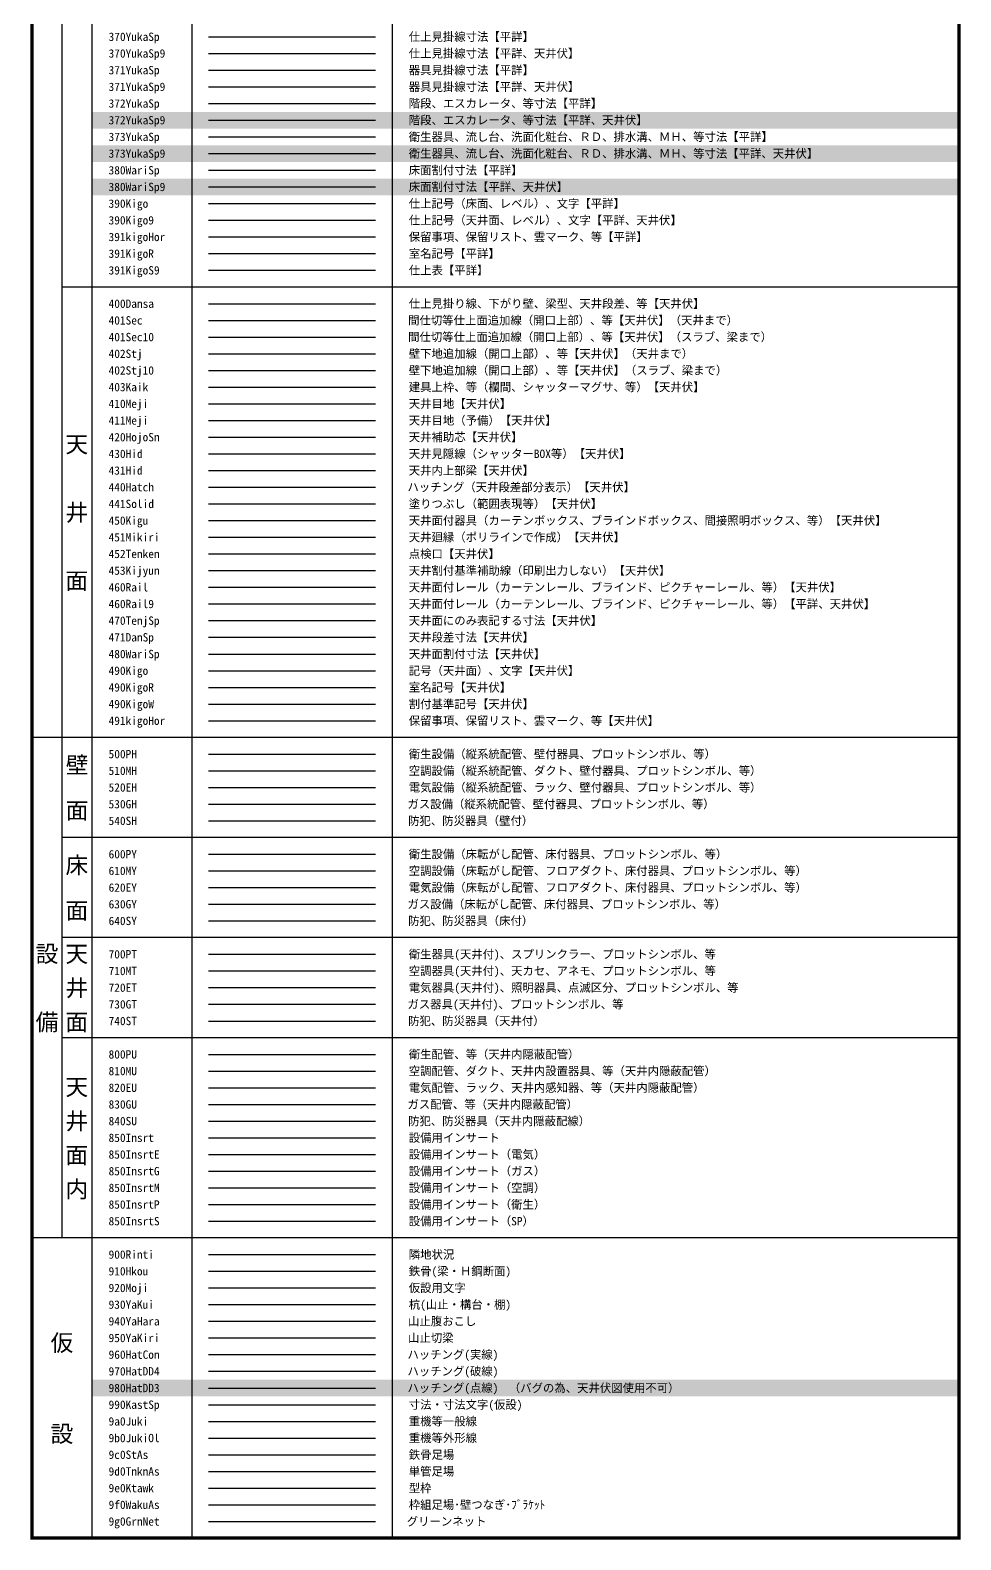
# Model space of a CAD drawing. Header units: millimetres. Extents: x -67913 to 128525, y -54442 to 63422.
# Drawn here: x -30278.5 to -29999.5, y -31899.5 to -31447 of the extents above; entities that cross this region are included whole.
import ezdxf
from ezdxf.enums import TextEntityAlignment as Align

# ---------------------------------------------------------------- set-up
doc = ezdxf.new("R2010")
doc.units = ezdxf.units.MM
doc.header["$LTSCALE"] = 500
for name, pattern in [('DD11', [0.7, 0.3, -0.1, 0.05, -0.1, 0.05, -0.1]), ('DD2', [0.15, 0.1, -0.05]), ('DD3', [0.2, 0.1, -0.1]), ('DD4', [0.38, 0.3, -0.08]), ('DD6', [0.75, 0.5, -0.1, 0.05, -0.1])]:
    doc.linetypes.add(name, pattern=pattern)
for name, color, linetype in [('000Waku', 3, 'Continuous'), ('001Waku', 7, 'Continuous'), ('220Kabe', 7, 'Continuous'), ('370YukaSp', 8, 'Continuous'), ('370YukaSp9', 8, 'Continuous'), ('371YukaSp', 8, 'Continuous'), ('371YukaSp9', 8, 'Continuous'), ('372YukaSp', 8, 'Continuous'), ('372YukaSp9', 8, 'Continuous'), ('373YukaSp', 8, 'Continuous'), ('373YukaSp9', 8, 'Continuous'), ('380WariSp', 8, 'Continuous'), ('380WariSp9', 8, 'Continuous'), ('390Kigo', 8, 'Continuous'), ('390Kigo9', 8, 'Continuous'), ('391kigoHor', 10, 'Continuous'), ('391KigoR', 8, 'Continuous'), ('391KigoS9', 8, 'Continuous'), ('400Dansa', 4, 'Continuous'), ('401Sec', 7, 'Continuous'), ('401Sec10', 7, 'Continuous'), ('402Stj', 2, 'Continuous'), ('402Stj10', 2, 'Continuous'), ('403Kaik', 5, 'Continuous'), ('410Meji', 6, 'Continuous'), ('411Meji', 6, 'Continuous'), ('420HojoSn', 4, 'DD6'), ('430Hid', 4, 'DD2'), ('431Hid', 2, 'DD4'), ('440Hatch', 9, 'Continuous'), ('441Solid', 253, 'Continuous'), ('450Kigu', 4, 'Continuous'), ('451Mikiri', 3, 'Continuous'), ('452Tenken', 2, 'Continuous'), ('460Rail', 2, 'DD11'), ('460Rail9', 2, 'DD11'), ('470TenjSp', 8, 'Continuous'), ('471DanSp', 8, 'Continuous'), ('480WariSp', 8, 'Continuous'), ('490Kigo', 8, 'Continuous'), ('490KigoR', 8, 'Continuous'), ('490KigoW', 7, 'Continuous'), ('491kigoHor', 10, 'Continuous'), ('500PH', 131, 'Continuous'), ('510MH', 92, 'Continuous'), ('520EH', 13, 'Continuous'), ('530GH', 204, 'Continuous'), ('540SH', 15, 'Continuous'), ('600PY', 131, 'Continuous'), ('610MY', 92, 'Continuous'), ('620EY', 13, 'Continuous'), ('630GY', 204, 'Continuous'), ('640SY', 15, 'Continuous'), ('700PT', 131, 'Continuous'), ('710MT', 92, 'Continuous'), ('720ET', 13, 'Continuous'), ('730GT', 204, 'Continuous'), ('740ST', 15, 'Continuous'), ('800PU', 131, 'Continuous'), ('810MU', 92, 'Continuous'), ('820EU', 13, 'Continuous'), ('830GU', 204, 'Continuous'), ('840SU', 15, 'Continuous'), ('850Insrt', 8, 'Continuous'), ('850InsrtE', 33, 'Continuous'), ('850InsrtG', 204, 'Continuous'), ('850InsrtM', 92, 'Continuous'), ('850InsrtP', 131, 'Continuous'), ('850InsrtS', 15, 'Continuous'), ('900Rinti', 5, 'Continuous'), ('910Hkou', 5, 'Continuous'), ('920Moji', 7, 'Continuous'), ('930YaKui', 6, 'Continuous'), ('940YaHara', 6, 'Continuous'), ('950YaKiri', 6, 'Continuous'), ('960HatCon', 4, 'Continuous'), ('970HatDD4', 4, 'DD4'), ('980HatDD3', 4, 'DD3'), ('990KastSp', 7, 'Continuous'), ('9a0Juki', 4, 'Continuous'), ('9b0JukiOl', 7, 'Continuous'), ('9c0StAs', 3, 'Continuous'), ('9d0TnknAs', 3, 'Continuous'), ('9e0Ktawk', 2, 'Continuous'), ('9f0WakuAs', 3, 'Continuous'), ('9g0GrnNet', 3, 'Continuous')]:
    doc.layers.add(name, color=color, linetype=linetype)
doc.layers.add('453Kijyun', color=30, linetype='Continuous', plot=False)
doc.styles.add('ｺﾞｼｯｸ', font='MS Gothic.ttf')
doc.styles.add('ｺﾞｼｯｸ-縦', font='@MS Gothic.ttf')

msp = doc.modelspace()

# ---------------------------------------------------------------- hatches: boundary and pattern name
at = {"layer": '220Kabe'}
for points in [[(-30000, -31476.5), (-30000, -31471.5), (-30260, -31471.5), (-30260, -31476.5)], [(-30000, -31486.5), (-30000, -31481.5), (-30260, -31481.5), (-30260, -31486.5)], [(-30000, -31496.5), (-30000, -31491.5), (-30260, -31491.5), (-30260, -31496.5)]]:
    msp.add_hatch(color=241, dxfattribs=at).paths.add_polyline_path(points)
at = {"layer": '400Dansa'}
msp.add_hatch(color=241, dxfattribs=at).paths.add_polyline_path([(-30000, -31856.5), (-30000, -31851.5), (-30260, -31851.5), (-30260, -31856.5)])

# ---------------------------------------------------------------- linework, layer by layer
at = {"layer": '000Waku'}
for p, q in [((-30260, -30015), (-30260, -31899)), ((-30230, -30015), (-30230, -31899)), ((-30170, -30015), (-30170, -31899)), ((-30269, -30104), (-30269, -31809)), ((-30000, -31524), (-30269, -31524)), ((-30000, -31659), (-30278, -31659)), ((-30000, -31689), (-30269, -31689)), ((-30000, -31719), (-30269, -31719)), ((-30000, -31749), (-30269, -31749)), ((-30000, -31809), (-30278, -31809))]:
    msp.add_line(p, q, dxfattribs=at)
at = {"layer": '000Waku', "const_width": 1}
msp.add_lwpolyline([(-30000, -31899), (-30278, -31899), (-30278, -30000), (-30000, -30000)], close=True, dxfattribs=at)
at = {"layer": '370YukaSp'}
msp.add_line((-30225, -31449), (-30175, -31449), dxfattribs=at)
at = {"layer": '370YukaSp9'}
msp.add_line((-30225, -31454), (-30175, -31454), dxfattribs=at)
at = {"layer": '371YukaSp'}
msp.add_line((-30225, -31459), (-30175, -31459), dxfattribs=at)
at = {"layer": '371YukaSp9'}
msp.add_line((-30225, -31464), (-30175, -31464), dxfattribs=at)
at = {"layer": '372YukaSp'}
msp.add_line((-30225, -31469), (-30175, -31469), dxfattribs=at)
at = {"layer": '372YukaSp9'}
msp.add_line((-30225, -31474), (-30175, -31474), dxfattribs=at)
at = {"layer": '373YukaSp'}
msp.add_line((-30225, -31479), (-30175, -31479), dxfattribs=at)
at = {"layer": '373YukaSp9'}
msp.add_line((-30225, -31484), (-30175, -31484), dxfattribs=at)
at = {"layer": '380WariSp'}
msp.add_line((-30225, -31489), (-30175, -31489), dxfattribs=at)
at = {"layer": '380WariSp9'}
msp.add_line((-30225, -31494), (-30175, -31494), dxfattribs=at)
at = {"layer": '390Kigo'}
msp.add_line((-30225, -31499), (-30175, -31499), dxfattribs=at)
at = {"layer": '390Kigo9'}
msp.add_line((-30225, -31504), (-30175, -31504), dxfattribs=at)
at = {"layer": '391kigoHor'}
msp.add_line((-30225, -31509), (-30175, -31509), dxfattribs=at)
at = {"layer": '391KigoR'}
msp.add_line((-30225, -31514), (-30175, -31514), dxfattribs=at)
at = {"layer": '391KigoS9'}
msp.add_line((-30225, -31519), (-30175, -31519), dxfattribs=at)
at = {"layer": '400Dansa'}
msp.add_line((-30225, -31529), (-30175, -31529), dxfattribs=at)
at = {"layer": '401Sec'}
msp.add_line((-30225, -31534), (-30175, -31534), dxfattribs=at)
at = {"layer": '401Sec10'}
msp.add_line((-30225, -31539), (-30175, -31539), dxfattribs=at)
at = {"layer": '402Stj'}
msp.add_line((-30225, -31544), (-30175, -31544), dxfattribs=at)
at = {"layer": '402Stj10'}
msp.add_line((-30225, -31549), (-30175, -31549), dxfattribs=at)
at = {"layer": '403Kaik'}
msp.add_line((-30225, -31554), (-30175, -31554), dxfattribs=at)
at = {"layer": '410Meji'}
msp.add_line((-30225, -31559), (-30175, -31559), dxfattribs=at)
at = {"layer": '411Meji'}
msp.add_line((-30225, -31564), (-30175, -31564), dxfattribs=at)
at = {"layer": '420HojoSn'}
msp.add_line((-30225, -31569), (-30175, -31569), dxfattribs=at)
at = {"layer": '430Hid'}
msp.add_line((-30225, -31574), (-30175, -31574), dxfattribs=at)
at = {"layer": '431Hid'}
msp.add_line((-30225, -31579), (-30175, -31579), dxfattribs=at)
at = {"layer": '440Hatch'}
msp.add_line((-30225, -31584), (-30175, -31584), dxfattribs=at)
at = {"layer": '441Solid'}
msp.add_line((-30225, -31589), (-30175, -31589), dxfattribs=at)
at = {"layer": '450Kigu'}
msp.add_line((-30225, -31594), (-30175, -31594), dxfattribs=at)
at = {"layer": '451Mikiri'}
msp.add_line((-30225, -31599), (-30175, -31599), dxfattribs=at)
at = {"layer": '452Tenken'}
msp.add_line((-30225, -31604), (-30175, -31604), dxfattribs=at)
at = {"layer": '453Kijyun'}
msp.add_line((-30225, -31609), (-30175, -31609), dxfattribs=at)
at = {"layer": '460Rail'}
msp.add_line((-30225, -31614), (-30175, -31614), dxfattribs=at)
at = {"layer": '460Rail9'}
msp.add_line((-30225, -31619), (-30175, -31619), dxfattribs=at)
at = {"layer": '470TenjSp'}
msp.add_line((-30225, -31624), (-30175, -31624), dxfattribs=at)
at = {"layer": '471DanSp'}
msp.add_line((-30225, -31629), (-30175, -31629), dxfattribs=at)
at = {"layer": '480WariSp'}
msp.add_line((-30225, -31634), (-30175, -31634), dxfattribs=at)
at = {"layer": '490Kigo'}
msp.add_line((-30225, -31639), (-30175, -31639), dxfattribs=at)
at = {"layer": '490KigoR'}
msp.add_line((-30225, -31644), (-30175, -31644), dxfattribs=at)
at = {"layer": '490KigoW'}
msp.add_line((-30225, -31649), (-30175, -31649), dxfattribs=at)
at = {"layer": '491kigoHor'}
msp.add_line((-30225, -31654), (-30175, -31654), dxfattribs=at)
at = {"layer": '500PH'}
msp.add_line((-30225, -31664), (-30175, -31664), dxfattribs=at)
at = {"layer": '510MH'}
msp.add_line((-30225, -31669), (-30175, -31669), dxfattribs=at)
at = {"layer": '520EH'}
msp.add_line((-30225, -31674), (-30175, -31674), dxfattribs=at)
at = {"layer": '530GH'}
msp.add_line((-30225, -31679), (-30175, -31679), dxfattribs=at)
at = {"layer": '540SH'}
msp.add_line((-30225, -31684), (-30175, -31684), dxfattribs=at)
at = {"layer": '600PY'}
msp.add_line((-30225, -31694), (-30175, -31694), dxfattribs=at)
at = {"layer": '610MY'}
msp.add_line((-30225, -31699), (-30175, -31699), dxfattribs=at)
at = {"layer": '620EY'}
msp.add_line((-30225, -31704), (-30175, -31704), dxfattribs=at)
at = {"layer": '630GY'}
msp.add_line((-30225, -31709), (-30175, -31709), dxfattribs=at)
at = {"layer": '640SY'}
msp.add_line((-30225, -31714), (-30175, -31714), dxfattribs=at)
at = {"layer": '700PT'}
msp.add_line((-30225, -31724), (-30175, -31724), dxfattribs=at)
at = {"layer": '710MT'}
msp.add_line((-30225, -31729), (-30175, -31729), dxfattribs=at)
at = {"layer": '720ET'}
msp.add_line((-30225, -31734), (-30175, -31734), dxfattribs=at)
at = {"layer": '730GT'}
msp.add_line((-30225, -31739), (-30175, -31739), dxfattribs=at)
at = {"layer": '740ST'}
msp.add_line((-30225, -31744), (-30175, -31744), dxfattribs=at)
at = {"layer": '800PU'}
msp.add_line((-30225, -31754), (-30175, -31754), dxfattribs=at)
at = {"layer": '810MU'}
msp.add_line((-30225, -31759), (-30175, -31759), dxfattribs=at)
at = {"layer": '820EU'}
msp.add_line((-30225, -31764), (-30175, -31764), dxfattribs=at)
at = {"layer": '830GU'}
msp.add_line((-30225, -31769), (-30175, -31769), dxfattribs=at)
at = {"layer": '840SU'}
msp.add_line((-30225, -31774), (-30175, -31774), dxfattribs=at)
at = {"layer": '850Insrt'}
msp.add_line((-30225, -31779), (-30175, -31779), dxfattribs=at)
at = {"layer": '850InsrtE'}
msp.add_line((-30225, -31784), (-30175, -31784), dxfattribs=at)
at = {"layer": '850InsrtG'}
msp.add_line((-30225, -31789), (-30175, -31789), dxfattribs=at)
at = {"layer": '850InsrtM'}
msp.add_line((-30225, -31794), (-30175, -31794), dxfattribs=at)
at = {"layer": '850InsrtP'}
msp.add_line((-30225, -31799), (-30175, -31799), dxfattribs=at)
at = {"layer": '850InsrtS'}
msp.add_line((-30225, -31804), (-30175, -31804), dxfattribs=at)
at = {"layer": '900Rinti'}
msp.add_line((-30225, -31814), (-30175, -31814), dxfattribs=at)
at = {"layer": '910Hkou'}
msp.add_line((-30225, -31819), (-30175, -31819), dxfattribs=at)
at = {"layer": '920Moji'}
msp.add_line((-30225, -31824), (-30175, -31824), dxfattribs=at)
at = {"layer": '930YaKui'}
msp.add_line((-30225, -31829), (-30175, -31829), dxfattribs=at)
at = {"layer": '940YaHara'}
msp.add_line((-30225, -31834), (-30175, -31834), dxfattribs=at)
at = {"layer": '950YaKiri'}
msp.add_line((-30225, -31839), (-30175, -31839), dxfattribs=at)
at = {"layer": '960HatCon'}
msp.add_line((-30225, -31844), (-30175, -31844), dxfattribs=at)
at = {"layer": '970HatDD4'}
msp.add_line((-30225, -31849), (-30175, -31849), dxfattribs=at)
at = {"layer": '980HatDD3'}
msp.add_line((-30225, -31854), (-30175, -31854), dxfattribs=at)
at = {"layer": '990KastSp'}
msp.add_line((-30225, -31859), (-30175, -31859), dxfattribs=at)
at = {"layer": '9a0Juki'}
msp.add_line((-30225, -31864), (-30175, -31864), dxfattribs=at)
at = {"layer": '9b0JukiOl'}
msp.add_line((-30225, -31869), (-30175, -31869), dxfattribs=at)
at = {"layer": '9c0StAs'}
msp.add_line((-30225, -31874), (-30175, -31874), dxfattribs=at)
at = {"layer": '9d0TnknAs'}
msp.add_line((-30225, -31879), (-30175, -31879), dxfattribs=at)
at = {"layer": '9e0Ktawk'}
msp.add_line((-30225, -31884), (-30175, -31884), dxfattribs=at)
at = {"layer": '9f0WakuAs'}
msp.add_line((-30225, -31889), (-30175, -31889), dxfattribs=at)
at = {"layer": '9g0GrnNet'}
msp.add_line((-30225, -31894), (-30175, -31894), dxfattribs=at)

# ---------------------------------------------------------------- texts
at = {"layer": '001Waku', "style": 'ｺﾞｼｯｸ-縦'}
for s, p in [('天\u3000\u3000井\u3000\u3000面', (-30264.5, -31591.5)), ('壁\u3000面', (-30264.5, -31674)), ('床\u3000面', (-30264.5, -31704)), ('設\u3000\u3000備', (-30273.5, -31734)), ('天 井 面', (-30264.5, -31734)), ('天 井 面 内', (-30264.5, -31779)), ('仮\u3000\u3000\u3000設', (-30269, -31854))]:
    msp.add_text(s, height=5, rotation=270, dxfattribs=at).set_placement(p, align=Align.MIDDLE)
at = {"layer": '370YukaSp', "style": 'ｺﾞｼｯｸ'}
for s, p in [('370YukaSp', (-30255, -31449)), ('仕上見掛線寸法【平詳】', (-30165, -31449))]:
    msp.add_text(s, height=2.5, dxfattribs=at).set_placement(p, align=Align.MIDDLE_LEFT)
at = {"layer": '370YukaSp9', "style": 'ｺﾞｼｯｸ'}
for s, p in [('370YukaSp9', (-30255, -31454)), ('仕上見掛線寸法【平詳、天井伏】', (-30165, -31454))]:
    msp.add_text(s, height=2.5, dxfattribs=at).set_placement(p, align=Align.MIDDLE_LEFT)
at = {"layer": '371YukaSp', "style": 'ｺﾞｼｯｸ'}
for s, p in [('371YukaSp', (-30255, -31459)), ('器具見掛線寸法【平詳】', (-30165, -31459))]:
    msp.add_text(s, height=2.5, dxfattribs=at).set_placement(p, align=Align.MIDDLE_LEFT)
at = {"layer": '371YukaSp9', "style": 'ｺﾞｼｯｸ'}
for s, p in [('371YukaSp9', (-30255, -31464)), ('器具見掛線寸法【平詳、天井伏】', (-30165, -31464))]:
    msp.add_text(s, height=2.5, dxfattribs=at).set_placement(p, align=Align.MIDDLE_LEFT)
at = {"layer": '372YukaSp', "style": 'ｺﾞｼｯｸ'}
for s, p in [('372YukaSp', (-30255, -31469)), ('階段、エスカレータ、等寸法【平詳】', (-30165, -31469))]:
    msp.add_text(s, height=2.5, dxfattribs=at).set_placement(p, align=Align.MIDDLE_LEFT)
at = {"layer": '372YukaSp9', "style": 'ｺﾞｼｯｸ'}
for s, p in [('372YukaSp9', (-30255, -31474)), ('階段、エスカレータ、等寸法【平詳、天井伏】', (-30165, -31474))]:
    msp.add_text(s, height=2.5, dxfattribs=at).set_placement(p, align=Align.MIDDLE_LEFT)
at = {"layer": '373YukaSp', "style": 'ｺﾞｼｯｸ'}
for s, p in [('373YukaSp', (-30255, -31479)), ('衛生器具、流し台、洗面化粧台、ＲＤ、排水溝、ＭＨ、等寸法【平詳】', (-30165, -31479))]:
    msp.add_text(s, height=2.5, dxfattribs=at).set_placement(p, align=Align.MIDDLE_LEFT)
at = {"layer": '373YukaSp9', "style": 'ｺﾞｼｯｸ'}
for s, p in [('373YukaSp9', (-30255, -31484)), ('衛生器具、流し台、洗面化粧台、ＲＤ、排水溝、ＭＨ、等寸法【平詳、天井伏】', (-30165, -31484))]:
    msp.add_text(s, height=2.5, dxfattribs=at).set_placement(p, align=Align.MIDDLE_LEFT)
at = {"layer": '380WariSp', "style": 'ｺﾞｼｯｸ'}
for s, p in [('380WariSp', (-30255, -31489)), ('床面割付寸法【平詳】', (-30165, -31489))]:
    msp.add_text(s, height=2.5, dxfattribs=at).set_placement(p, align=Align.MIDDLE_LEFT)
at = {"layer": '380WariSp9', "style": 'ｺﾞｼｯｸ'}
for s, p in [('380WariSp9', (-30255, -31494)), ('床面割付寸法【平詳、天井伏】', (-30165, -31494))]:
    msp.add_text(s, height=2.5, dxfattribs=at).set_placement(p, align=Align.MIDDLE_LEFT)
at = {"layer": '390Kigo', "style": 'ｺﾞｼｯｸ'}
for s, p in [('390Kigo', (-30255, -31499)), ('仕上記号（床面、レベル）、文字【平詳】', (-30165, -31499))]:
    msp.add_text(s, height=2.5, dxfattribs=at).set_placement(p, align=Align.MIDDLE_LEFT)
at = {"layer": '390Kigo9', "style": 'ｺﾞｼｯｸ'}
for s, p in [('390Kigo9', (-30255, -31504)), ('仕上記号（天井面、レベル）、文字【平詳、天井伏】', (-30165, -31504))]:
    msp.add_text(s, height=2.5, dxfattribs=at).set_placement(p, align=Align.MIDDLE_LEFT)
at = {"layer": '391kigoHor', "style": 'ｺﾞｼｯｸ'}
for s, p in [('391kigoHor', (-30255, -31509)), ('保留事項、保留リスト、雲マーク、等【平詳】', (-30165, -31509))]:
    msp.add_text(s, height=2.5, dxfattribs=at).set_placement(p, align=Align.MIDDLE_LEFT)
at = {"layer": '391KigoR', "style": 'ｺﾞｼｯｸ'}
for s, p in [('391KigoR', (-30255, -31514)), ('室名記号【平詳】', (-30165, -31514))]:
    msp.add_text(s, height=2.5, dxfattribs=at).set_placement(p, align=Align.MIDDLE_LEFT)
at = {"layer": '391KigoS9', "style": 'ｺﾞｼｯｸ'}
for s, p in [('391KigoS9', (-30255, -31519)), ('仕上表【平詳】', (-30165, -31519))]:
    msp.add_text(s, height=2.5, dxfattribs=at).set_placement(p, align=Align.MIDDLE_LEFT)
at = {"layer": '400Dansa', "style": 'ｺﾞｼｯｸ'}
for s, p in [('400Dansa', (-30255, -31529)), ('仕上見掛り線、下がり壁、梁型、天井段差、等【天井伏】', (-30165, -31529))]:
    msp.add_text(s, height=2.5, dxfattribs=at).set_placement(p, align=Align.MIDDLE_LEFT)
at = {"layer": '401Sec', "style": 'ｺﾞｼｯｸ'}
for s, p in [('401Sec', (-30255, -31534)), ('間仕切等仕上面追加線（開口上部）、等【天井伏】（天井まで）', (-30165.2, -31534))]:
    msp.add_text(s, height=2.5, dxfattribs=at).set_placement(p, align=Align.MIDDLE_LEFT)
at = {"layer": '401Sec10', "style": 'ｺﾞｼｯｸ'}
for s, p in [('間仕切等仕上面追加線（開口上部）、等【天井伏】（スラブ、梁まで）', (-30165.2, -31539)), ('401Sec10', (-30255, -31539))]:
    msp.add_text(s, height=2.5, dxfattribs=at).set_placement(p, align=Align.MIDDLE_LEFT)
at = {"layer": '402Stj', "style": 'ｺﾞｼｯｸ'}
for s, p in [('402Stj', (-30255, -31544)), ('壁下地追加線（開口上部）、等【天井伏】（天井まで）', (-30165, -31544))]:
    msp.add_text(s, height=2.5, dxfattribs=at).set_placement(p, align=Align.MIDDLE_LEFT)
at = {"layer": '402Stj10', "style": 'ｺﾞｼｯｸ'}
for s, p in [('402Stj10', (-30255, -31549)), ('壁下地追加線（開口上部）、等【天井伏】（スラブ、梁まで）', (-30165, -31549))]:
    msp.add_text(s, height=2.5, dxfattribs=at).set_placement(p, align=Align.MIDDLE_LEFT)
at = {"layer": '403Kaik', "style": 'ｺﾞｼｯｸ'}
for s, p in [('403Kaik', (-30255, -31554)), ('建具上枠、等（欄間、シャッターマグサ、等）【天井伏】', (-30165, -31554))]:
    msp.add_text(s, height=2.5, dxfattribs=at).set_placement(p, align=Align.MIDDLE_LEFT)
at = {"layer": '410Meji', "style": 'ｺﾞｼｯｸ'}
for s, p in [('410Meji', (-30255, -31559)), ('天井目地【天井伏】', (-30165, -31559))]:
    msp.add_text(s, height=2.5, dxfattribs=at).set_placement(p, align=Align.MIDDLE_LEFT)
at = {"layer": '411Meji', "style": 'ｺﾞｼｯｸ'}
for s, p in [('411Meji', (-30255, -31564)), ('天井目地（予備）【天井伏】', (-30165, -31564))]:
    msp.add_text(s, height=2.5, dxfattribs=at).set_placement(p, align=Align.MIDDLE_LEFT)
at = {"layer": '420HojoSn', "style": 'ｺﾞｼｯｸ'}
for s, p in [('420HojoSn', (-30255, -31569)), ('天井補助芯【天井伏】', (-30165, -31569))]:
    msp.add_text(s, height=2.5, dxfattribs=at).set_placement(p, align=Align.MIDDLE_LEFT)
at = {"layer": '430Hid', "style": 'ｺﾞｼｯｸ'}
for s, p in [('430Hid', (-30255, -31574)), ('天井見隠線（シャッターBOX等）【天井伏】', (-30165, -31574))]:
    msp.add_text(s, height=2.5, dxfattribs=at).set_placement(p, align=Align.MIDDLE_LEFT)
at = {"layer": '431Hid', "style": 'ｺﾞｼｯｸ'}
for s, p in [('431Hid', (-30255, -31579)), ('天井内上部梁【天井伏】', (-30165, -31579))]:
    msp.add_text(s, height=2.5, dxfattribs=at).set_placement(p, align=Align.MIDDLE_LEFT)
at = {"layer": '440Hatch', "style": 'ｺﾞｼｯｸ'}
for s, p in [('440Hatch', (-30255, -31584)), ('ハッチング（天井段差部分表示）【天井伏】', (-30165.4, -31584))]:
    msp.add_text(s, height=2.5, dxfattribs=at).set_placement(p, align=Align.MIDDLE_LEFT)
at = {"layer": '441Solid', "style": 'ｺﾞｼｯｸ'}
for s, p in [('441Solid', (-30255, -31589)), ('塗りつぶし（範囲表現等）【天井伏】', (-30165, -31589))]:
    msp.add_text(s, height=2.5, dxfattribs=at).set_placement(p, align=Align.MIDDLE_LEFT)
at = {"layer": '450Kigu', "style": 'ｺﾞｼｯｸ'}
for s, p in [('450Kigu', (-30255, -31594)), ('天井面付器具（カーテンボックス、ブラインドボックス、間接照明ボックス、等）【天井伏】', (-30165, -31594))]:
    msp.add_text(s, height=2.5, dxfattribs=at).set_placement(p, align=Align.MIDDLE_LEFT)
at = {"layer": '451Mikiri', "style": 'ｺﾞｼｯｸ'}
for s, p in [('451Mikiri', (-30255, -31599)), ('天井廻縁（ポリラインで作成）【天井伏】', (-30165, -31599.0133))]:
    msp.add_text(s, height=2.5, dxfattribs=at).set_placement(p, align=Align.MIDDLE_LEFT)
at = {"layer": '452Tenken', "style": 'ｺﾞｼｯｸ'}
for s, p in [('452Tenken', (-30255, -31604)), ('点検口【天井伏】', (-30165, -31604.0133))]:
    msp.add_text(s, height=2.5, dxfattribs=at).set_placement(p, align=Align.MIDDLE_LEFT)
at = {"layer": '453Kijyun', "style": 'ｺﾞｼｯｸ'}
for s, p in [('453Kijyun', (-30255, -31609)), ('天井割付基準補助線（印刷出力しない）【天井伏】', (-30165, -31609.0133))]:
    msp.add_text(s, height=2.5, dxfattribs=at).set_placement(p, align=Align.MIDDLE_LEFT)
at = {"layer": '460Rail', "style": 'ｺﾞｼｯｸ'}
for s, p in [('460Rail', (-30255, -31614)), ('天井面付レール（カーテンレール、ブラインド、ピクチャーレール、等）【天井伏】', (-30165, -31614.0133))]:
    msp.add_text(s, height=2.5, dxfattribs=at).set_placement(p, align=Align.MIDDLE_LEFT)
at = {"layer": '460Rail9', "style": 'ｺﾞｼｯｸ'}
for s, p in [('460Rail9', (-30255, -31619)), ('天井面付レール（カーテンレール、ブラインド、ピクチャーレール、等）【平詳、天井伏】', (-30165, -31619.0133))]:
    msp.add_text(s, height=2.5, dxfattribs=at).set_placement(p, align=Align.MIDDLE_LEFT)
at = {"layer": '470TenjSp', "style": 'ｺﾞｼｯｸ'}
for s, p in [('470TenjSp', (-30255, -31624)), ('天井面にのみ表記する寸法【天井伏】', (-30165, -31624.0133))]:
    msp.add_text(s, height=2.5, dxfattribs=at).set_placement(p, align=Align.MIDDLE_LEFT)
at = {"layer": '471DanSp', "style": 'ｺﾞｼｯｸ'}
for s, p in [('471DanSp', (-30255, -31629)), ('天井段差寸法【天井伏】', (-30165, -31629.0133))]:
    msp.add_text(s, height=2.5, dxfattribs=at).set_placement(p, align=Align.MIDDLE_LEFT)
at = {"layer": '480WariSp', "style": 'ｺﾞｼｯｸ'}
for s, p in [('天井面割付寸法【天井伏】', (-30165, -31634.0133)), ('480WariSp', (-30255, -31634))]:
    msp.add_text(s, height=2.5, dxfattribs=at).set_placement(p, align=Align.MIDDLE_LEFT)
at = {"layer": '490Kigo', "style": 'ｺﾞｼｯｸ'}
for s, p in [('490Kigo', (-30255, -31639)), ('記号（天井面）、文字【天井伏】', (-30165, -31639.0133)), ('（バグの為、天井伏図使用不可）', (-30135, -31854.0133))]:
    msp.add_text(s, height=2.5, dxfattribs=at).set_placement(p, align=Align.MIDDLE_LEFT)
at = {"layer": '490KigoR', "style": 'ｺﾞｼｯｸ'}
for s, p in [('490KigoR', (-30255, -31644)), ('室名記号【天井伏】', (-30165, -31644.0133))]:
    msp.add_text(s, height=2.5, dxfattribs=at).set_placement(p, align=Align.MIDDLE_LEFT)
at = {"layer": '490KigoW', "style": 'ｺﾞｼｯｸ'}
for s, p in [('490KigoW', (-30255, -31649)), ('割付基準記号【天井伏】', (-30165, -31649.0133))]:
    msp.add_text(s, height=2.5, dxfattribs=at).set_placement(p, align=Align.MIDDLE_LEFT)
at = {"layer": '491kigoHor', "style": 'ｺﾞｼｯｸ'}
for s, p in [('491kigoHor', (-30255, -31654)), ('保留事項、保留リスト、雲マーク、等【天井伏】', (-30165, -31654.0133))]:
    msp.add_text(s, height=2.5, dxfattribs=at).set_placement(p, align=Align.MIDDLE_LEFT)
at = {"layer": '500PH', "style": 'ｺﾞｼｯｸ'}
for s, p in [('500PH', (-30255, -31664)), ('衛生設備（縦系統配管、壁付器具、プロットシンボル、等）', (-30165, -31664))]:
    msp.add_text(s, height=2.5, dxfattribs=at).set_placement(p, align=Align.MIDDLE_LEFT)
at = {"layer": '510MH', "style": 'ｺﾞｼｯｸ'}
for s, p in [('510MH', (-30255, -31669)), ('空調設備（縦系統配管、ダクト、壁付器具、プロットシンボル、等）', (-30165, -31669))]:
    msp.add_text(s, height=2.5, dxfattribs=at).set_placement(p, align=Align.MIDDLE_LEFT)
at = {"layer": '520EH', "style": 'ｺﾞｼｯｸ'}
for s, p in [('520EH', (-30255, -31674)), ('電気設備（縦系統配管、ラック、壁付器具、プロットシンボル、等）', (-30165, -31674))]:
    msp.add_text(s, height=2.5, dxfattribs=at).set_placement(p, align=Align.MIDDLE_LEFT)
at = {"layer": '530GH', "style": 'ｺﾞｼｯｸ'}
for s, p in [('ガス設備（縦系統配管、壁付器具、プロットシンボル、等）', (-30165.4, -31679)), ('530GH', (-30255, -31679))]:
    msp.add_text(s, height=2.5, dxfattribs=at).set_placement(p, align=Align.MIDDLE_LEFT)
at = {"layer": '540SH', "style": 'ｺﾞｼｯｸ'}
for s, p in [('540SH', (-30255, -31684)), ('防犯、防災器具（壁付）', (-30165.2, -31684))]:
    msp.add_text(s, height=2.5, dxfattribs=at).set_placement(p, align=Align.MIDDLE_LEFT)
at = {"layer": '600PY', "style": 'ｺﾞｼｯｸ'}
for s, p in [('600PY', (-30255, -31694)), ('衛生設備（床転がし配管、床付器具、プロットシンボル、等）', (-30165, -31694))]:
    msp.add_text(s, height=2.5, dxfattribs=at).set_placement(p, align=Align.MIDDLE_LEFT)
at = {"layer": '610MY', "style": 'ｺﾞｼｯｸ'}
for s, p in [('610MY', (-30255, -31699)), ('空調設備（床転がし配管、フロアダクト、床付器具、プロットシンボル、等）', (-30165, -31699))]:
    msp.add_text(s, height=2.5, dxfattribs=at).set_placement(p, align=Align.MIDDLE_LEFT)
at = {"layer": '620EY', "style": 'ｺﾞｼｯｸ'}
for s, p in [('620EY', (-30255, -31704)), ('電気設備（床転がし配管、フロアダクト、床付器具、プロットシンボル、等）', (-30165, -31704))]:
    msp.add_text(s, height=2.5, dxfattribs=at).set_placement(p, align=Align.MIDDLE_LEFT)
at = {"layer": '630GY', "style": 'ｺﾞｼｯｸ'}
for s, p in [('630GY', (-30255, -31709)), ('ガス設備（床転がし配管、床付器具、プロットシンボル、等）', (-30165.4, -31709))]:
    msp.add_text(s, height=2.5, dxfattribs=at).set_placement(p, align=Align.MIDDLE_LEFT)
at = {"layer": '640SY', "style": 'ｺﾞｼｯｸ'}
for s, p in [('640SY', (-30255, -31714)), ('防犯、防災器具（床付）', (-30165.2, -31714))]:
    msp.add_text(s, height=2.5, dxfattribs=at).set_placement(p, align=Align.MIDDLE_LEFT)
at = {"layer": '700PT', "style": 'ｺﾞｼｯｸ'}
for s, p in [('700PT', (-30255, -31724)), ('衛生器具(天井付)、スプリンクラー、プロットシンボル、等', (-30165, -31724))]:
    msp.add_text(s, height=2.5, dxfattribs=at).set_placement(p, align=Align.MIDDLE_LEFT)
at = {"layer": '710MT', "style": 'ｺﾞｼｯｸ'}
for s, p in [('空調器具(天井付)、天カセ、アネモ、プロットシンボル、等', (-30165, -31729)), ('710MT', (-30255, -31729))]:
    msp.add_text(s, height=2.5, dxfattribs=at).set_placement(p, align=Align.MIDDLE_LEFT)
at = {"layer": '720ET', "style": 'ｺﾞｼｯｸ'}
for s, p in [('720ET', (-30255, -31734)), ('電気器具(天井付)、照明器具、点滅区分、プロットシンボル、等', (-30165, -31734))]:
    msp.add_text(s, height=2.5, dxfattribs=at).set_placement(p, align=Align.MIDDLE_LEFT)
at = {"layer": '730GT', "style": 'ｺﾞｼｯｸ'}
for s, p in [('730GT', (-30255, -31739)), ('ガス器具(天井付)、プロットシンボル、等', (-30165.4, -31739))]:
    msp.add_text(s, height=2.5, dxfattribs=at).set_placement(p, align=Align.MIDDLE_LEFT)
at = {"layer": '740ST', "style": 'ｺﾞｼｯｸ'}
for s, p in [('740ST', (-30255, -31744)), ('防犯、防災器具（天井付）', (-30165.2, -31744))]:
    msp.add_text(s, height=2.5, dxfattribs=at).set_placement(p, align=Align.MIDDLE_LEFT)
at = {"layer": '800PU', "style": 'ｺﾞｼｯｸ'}
for s, p in [('800PU', (-30255, -31754)), ('衛生配管、等（天井内隠蔽配管）', (-30165, -31754))]:
    msp.add_text(s, height=2.5, dxfattribs=at).set_placement(p, align=Align.MIDDLE_LEFT)
at = {"layer": '810MU', "style": 'ｺﾞｼｯｸ'}
for s, p in [('810MU', (-30255, -31759)), ('空調配管、ダクト、天井内設置器具、等（天井内隠蔽配管）', (-30165, -31759))]:
    msp.add_text(s, height=2.5, dxfattribs=at).set_placement(p, align=Align.MIDDLE_LEFT)
at = {"layer": '820EU', "style": 'ｺﾞｼｯｸ'}
for s, p in [('820EU', (-30255, -31764)), ('電気配管、ラック、天井内感知器、等（天井内隠蔽配管）', (-30165, -31764))]:
    msp.add_text(s, height=2.5, dxfattribs=at).set_placement(p, align=Align.MIDDLE_LEFT)
at = {"layer": '830GU', "style": 'ｺﾞｼｯｸ'}
for s, p in [('830GU', (-30255, -31769)), ('ガス配管、等（天井内隠蔽配管）', (-30165.4, -31769))]:
    msp.add_text(s, height=2.5, dxfattribs=at).set_placement(p, align=Align.MIDDLE_LEFT)
at = {"layer": '840SU', "style": 'ｺﾞｼｯｸ'}
for s, p in [('840SU', (-30255, -31774)), ('防犯、防災器具（天井内隠蔽配線）', (-30165.2, -31774))]:
    msp.add_text(s, height=2.5, dxfattribs=at).set_placement(p, align=Align.MIDDLE_LEFT)
at = {"layer": '850Insrt', "style": 'ｺﾞｼｯｸ'}
for s, p in [('850Insrt', (-30255, -31779)), ('設備用インサート', (-30165, -31779))]:
    msp.add_text(s, height=2.5, dxfattribs=at).set_placement(p, align=Align.MIDDLE_LEFT)
at = {"layer": '850InsrtE', "style": 'ｺﾞｼｯｸ'}
for s, p in [('850InsrtE', (-30255, -31784)), ('設備用インサート（電気）', (-30165, -31784))]:
    msp.add_text(s, height=2.5, dxfattribs=at).set_placement(p, align=Align.MIDDLE_LEFT)
at = {"layer": '850InsrtG', "style": 'ｺﾞｼｯｸ'}
for s, p in [('850InsrtG', (-30255, -31789)), ('設備用インサート（ガス）', (-30165, -31789))]:
    msp.add_text(s, height=2.5, dxfattribs=at).set_placement(p, align=Align.MIDDLE_LEFT)
at = {"layer": '850InsrtM', "style": 'ｺﾞｼｯｸ'}
for s, p in [('850InsrtM', (-30255, -31794)), ('設備用インサート（空調）', (-30165, -31794))]:
    msp.add_text(s, height=2.5, dxfattribs=at).set_placement(p, align=Align.MIDDLE_LEFT)
at = {"layer": '850InsrtP', "style": 'ｺﾞｼｯｸ'}
for s, p in [('850InsrtP', (-30255, -31799)), ('設備用インサート（衛生）', (-30165, -31799))]:
    msp.add_text(s, height=2.5, dxfattribs=at).set_placement(p, align=Align.MIDDLE_LEFT)
at = {"layer": '850InsrtS', "style": 'ｺﾞｼｯｸ'}
for s, p in [('850InsrtS', (-30255, -31804)), ('設備用インサート（SP）', (-30165, -31804))]:
    msp.add_text(s, height=2.5, dxfattribs=at).set_placement(p, align=Align.MIDDLE_LEFT)
at = {"layer": '900Rinti', "style": 'ｺﾞｼｯｸ'}
for s, p in [('900Rinti', (-30255, -31814)), ('隣地状況', (-30165, -31814))]:
    msp.add_text(s, height=2.5, dxfattribs=at).set_placement(p, align=Align.MIDDLE_LEFT)
at = {"layer": '910Hkou', "style": 'ｺﾞｼｯｸ'}
for s, p in [('910Hkou', (-30255, -31819)), ('鉄骨(梁・Ｈ鋼断面)', (-30165, -31819))]:
    msp.add_text(s, height=2.5, dxfattribs=at).set_placement(p, align=Align.MIDDLE_LEFT)
at = {"layer": '920Moji', "style": 'ｺﾞｼｯｸ'}
for s, p in [('仮設用文字', (-30165, -31824)), ('920Moji', (-30255, -31824))]:
    msp.add_text(s, height=2.5, dxfattribs=at).set_placement(p, align=Align.MIDDLE_LEFT)
at = {"layer": '930YaKui', "style": 'ｺﾞｼｯｸ'}
for s, p in [('930YaKui', (-30255, -31829)), ('杭(山止・構台・棚)', (-30165, -31829))]:
    msp.add_text(s, height=2.5, dxfattribs=at).set_placement(p, align=Align.MIDDLE_LEFT)
at = {"layer": '940YaHara', "style": 'ｺﾞｼｯｸ'}
for s, p in [('940YaHara', (-30255, -31834)), ('山止腹おこし', (-30165.2, -31834))]:
    msp.add_text(s, height=2.5, dxfattribs=at).set_placement(p, align=Align.MIDDLE_LEFT)
at = {"layer": '950YaKiri', "style": 'ｺﾞｼｯｸ'}
for s, p in [('950YaKiri', (-30255, -31839)), ('山止切梁', (-30165.2, -31839))]:
    msp.add_text(s, height=2.5, dxfattribs=at).set_placement(p, align=Align.MIDDLE_LEFT)
at = {"layer": '960HatCon', "style": 'ｺﾞｼｯｸ'}
for s, p in [('960HatCon', (-30255, -31844)), ('ハッチング(実線)', (-30165.4, -31844))]:
    msp.add_text(s, height=2.5, dxfattribs=at).set_placement(p, align=Align.MIDDLE_LEFT)
at = {"layer": '970HatDD4', "style": 'ｺﾞｼｯｸ'}
for s, p in [('970HatDD4', (-30255, -31849)), ('ハッチング(破線)', (-30165.4, -31849))]:
    msp.add_text(s, height=2.5, dxfattribs=at).set_placement(p, align=Align.MIDDLE_LEFT)
at = {"layer": '980HatDD3', "style": 'ｺﾞｼｯｸ'}
for s, p in [('980HatDD3', (-30255, -31854)), ('ハッチング(点線)', (-30165.4, -31854))]:
    msp.add_text(s, height=2.5, dxfattribs=at).set_placement(p, align=Align.MIDDLE_LEFT)
at = {"layer": '990KastSp', "style": 'ｺﾞｼｯｸ'}
for s, p in [('990KastSp', (-30255, -31859)), ('寸法・寸法文字(仮設)', (-30165, -31859))]:
    msp.add_text(s, height=2.5, dxfattribs=at).set_placement(p, align=Align.MIDDLE_LEFT)
at = {"layer": '9a0Juki', "style": 'ｺﾞｼｯｸ'}
for s, p in [('9a0Juki', (-30255, -31864)), ('重機等一般線', (-30165, -31864))]:
    msp.add_text(s, height=2.5, dxfattribs=at).set_placement(p, align=Align.MIDDLE_LEFT)
at = {"layer": '9b0JukiOl', "style": 'ｺﾞｼｯｸ'}
for s, p in [('9b0JukiOl', (-30255, -31869)), ('重機等外形線', (-30165, -31869))]:
    msp.add_text(s, height=2.5, dxfattribs=at).set_placement(p, align=Align.MIDDLE_LEFT)
at = {"layer": '9c0StAs', "style": 'ｺﾞｼｯｸ'}
for s, p in [('9c0StAs', (-30255, -31874)), ('鉄骨足場', (-30165, -31874))]:
    msp.add_text(s, height=2.5, dxfattribs=at).set_placement(p, align=Align.MIDDLE_LEFT)
at = {"layer": '9d0TnknAs', "style": 'ｺﾞｼｯｸ'}
for s, p in [('9d0TnknAs', (-30255, -31879)), ('単管足場', (-30165, -31879))]:
    msp.add_text(s, height=2.5, dxfattribs=at).set_placement(p, align=Align.MIDDLE_LEFT)
at = {"layer": '9e0Ktawk', "style": 'ｺﾞｼｯｸ'}
for s, p in [('9e0Ktawk', (-30255, -31884)), ('型枠', (-30165, -31884))]:
    msp.add_text(s, height=2.5, dxfattribs=at).set_placement(p, align=Align.MIDDLE_LEFT)
at = {"layer": '9f0WakuAs', "style": 'ｺﾞｼｯｸ'}
for s, p in [('9f0WakuAs', (-30255, -31889)), ('枠組足場･壁つなぎ･ﾌﾞﾗｹｯﾄ', (-30165, -31889))]:
    msp.add_text(s, height=2.5, dxfattribs=at).set_placement(p, align=Align.MIDDLE_LEFT)
at = {"layer": '9g0GrnNet', "style": 'ｺﾞｼｯｸ'}
for s, p in [('9g0GrnNet', (-30255, -31894)), ('グリーンネット', (-30165.6, -31894))]:
    msp.add_text(s, height=2.5, dxfattribs=at).set_placement(p, align=Align.MIDDLE_LEFT)

doc.saveas('drawing.dxf')
